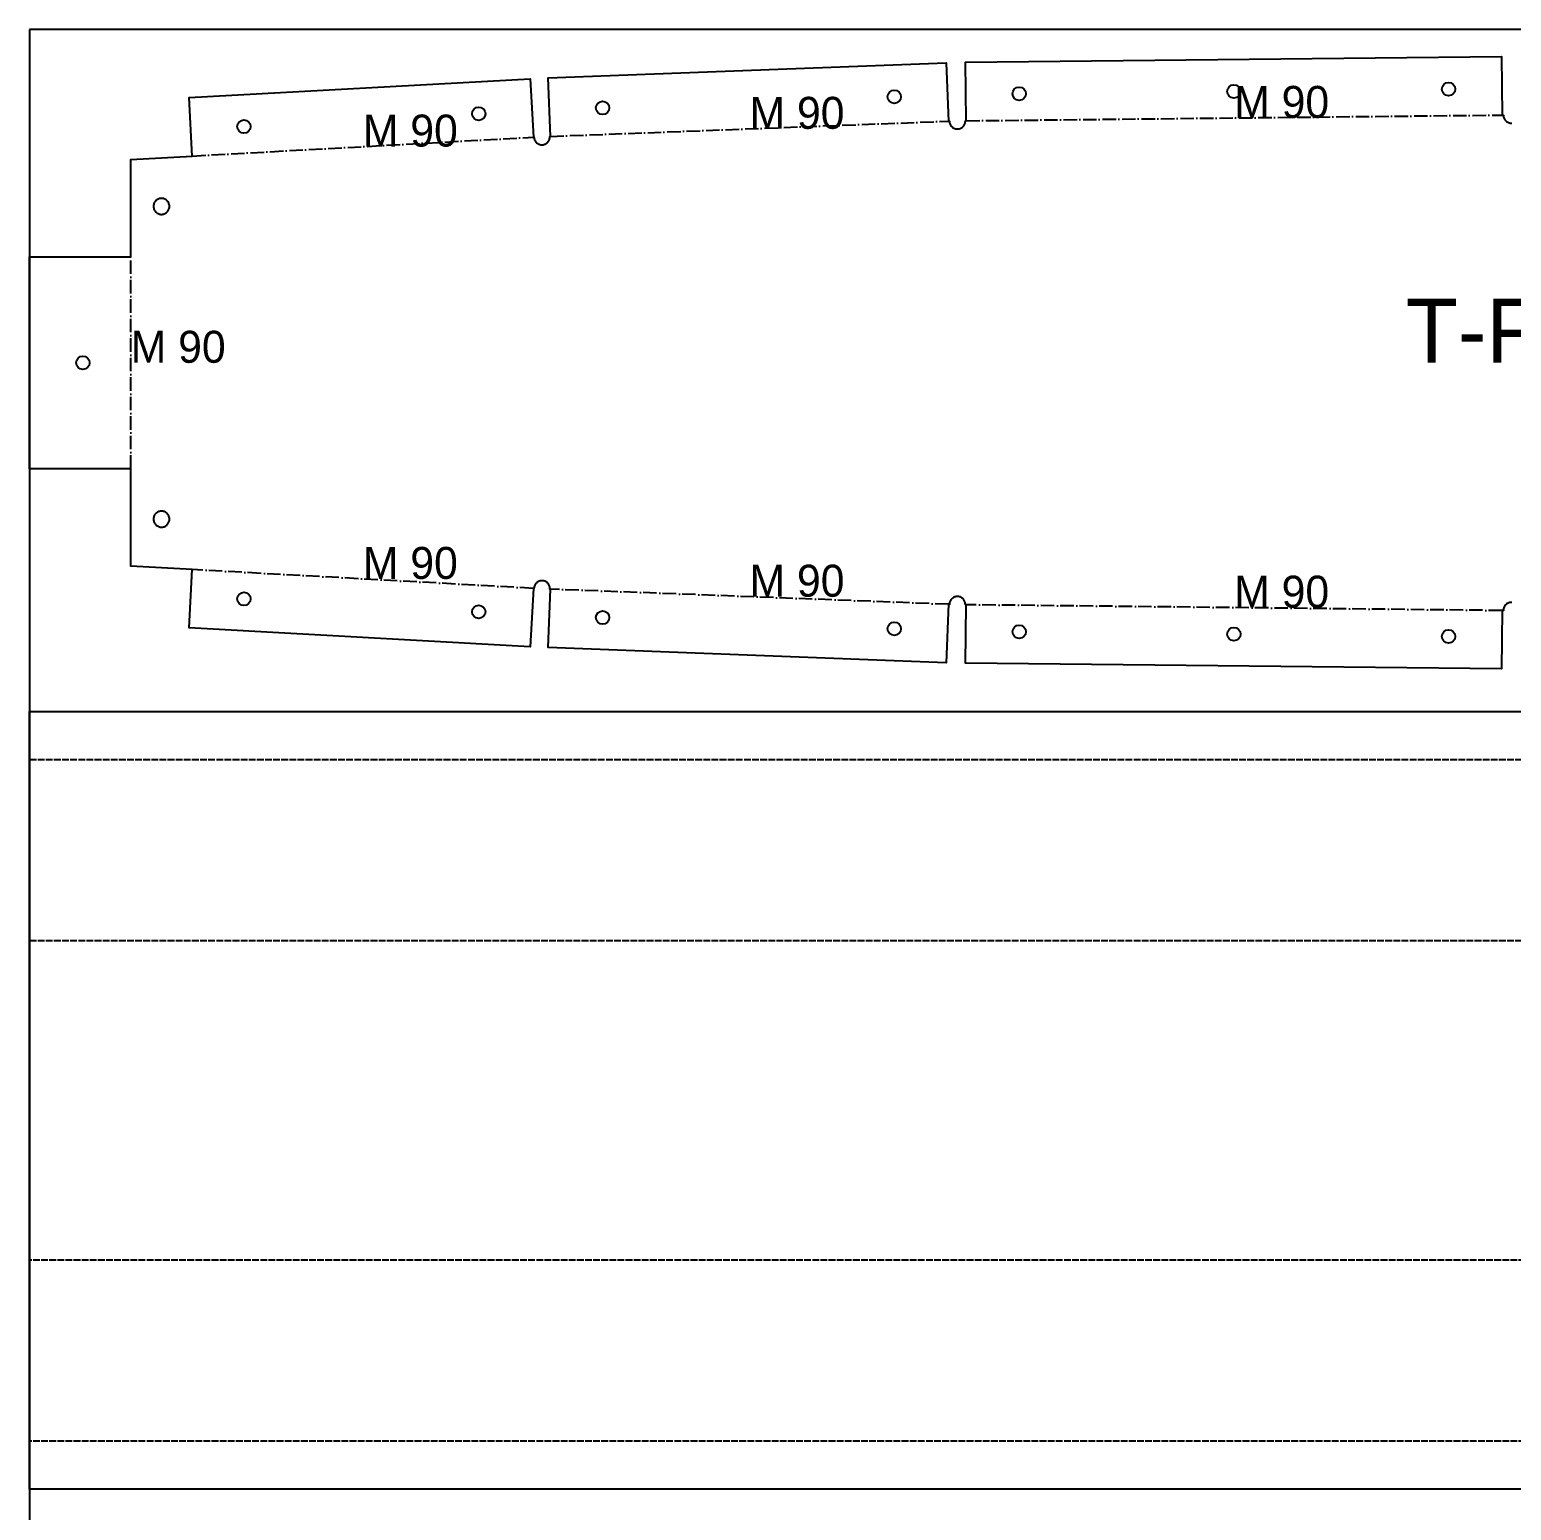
# Model space of a CAD drawing. Header units: millimetres. Extents: x 0 to 2527, y 0 to 1219.
# Drawn here: x 0 to 278.2, y 941.1 to 1219 of the extents above; entities that cross this region are included whole.
import ezdxf

# ---------------------------------------------------------------- set-up
doc = ezdxf.new("R2010")
doc.units = ezdxf.units.MM
doc.linetypes.add('DASHDOT', pattern=[3.556, 2.54, -0.508, 0, -0.508])
doc.linetypes.add('DASHED', pattern=[1.524, 1.27, -0.254])
for name, color, linetype in [('CUT', 7, 'CONTINUOUS'), ('ETCH', 8, 'CONTINUOUS'), ('HOLE', 6, 'CONTINUOUS'), ('MOUNTAIN', 5, 'DASHDOT'), ('VALLEY', 1, 'DASHED')]:
    doc.layers.add(name, color=color, linetype=linetype)

msp = doc.modelspace()

# ---------------------------------------------------------------- linework, layer by layer
at = {"layer": 'CUT'}
msp.add_lwpolyline([(278.25, 1111.52), (278.11, 1111.52), (277.96, 1111.5), (277.81, 1111.48), (277.67, 1111.43), (277.54, 1111.38), (277.41, 1111.31), (277.28, 1111.23), (277.17, 1111.14), (277.07, 1111.03), (276.97, 1110.92), (276.89, 1110.8), (276.82, 1110.67), (276.76, 1110.53), (276.72, 1110.39), (276.69, 1110.25), (276.67, 1110.1), (276.67, 1110), (276.43, 1110), (276.31, 1099.03), (175.72, 1100.12), (175.83, 1111.09), (175.67, 1111.09), (175.67, 1111.19), (175.66, 1111.34), (175.63, 1111.48), (175.59, 1111.62), (175.53, 1111.76), (175.46, 1111.89), (175.38, 1112.01), (175.29, 1112.13), (175.19, 1112.23), (175.07, 1112.33), (174.95, 1112.41), (174.82, 1112.48), (174.68, 1112.54), (174.54, 1112.58), (174.4, 1112.61), (174.25, 1112.63), (174.11, 1112.63), (173.96, 1112.61), (173.82, 1112.58), (173.67, 1112.54), (173.54, 1112.49), (173.41, 1112.42), (173.28, 1112.34), (173.17, 1112.25), (173.07, 1112.14), (172.97, 1112.03), (172.89, 1111.91), (172.82, 1111.78), (172.76, 1111.64), (172.72, 1111.5), (172.69, 1111.36), (172.67, 1111.21), (172.67, 1111.16), (172.51, 1111.17), (172.09, 1100.21), (97.35, 1103.05), (97.77, 1114.02), (97.67, 1114.02), (97.67, 1114.15), (97.66, 1114.3), (97.63, 1114.45), (97.59, 1114.59), (97.53, 1114.72), (97.46, 1114.85), (97.38, 1114.98), (97.29, 1115.09), (97.19, 1115.2), (97.07, 1115.29), (96.95, 1115.37), (96.82, 1115.44), (96.69, 1115.5), (96.54, 1115.54), (96.4, 1115.57), (96.25, 1115.59), (96.11, 1115.59), (95.96, 1115.57), (95.82, 1115.55), (95.67, 1115.51), (95.54, 1115.45), (95.41, 1115.38), (95.28, 1115.3), (95.17, 1115.21), (95.07, 1115.1), (94.97, 1114.99), (94.89, 1114.87), (94.82, 1114.74), (94.76, 1114.6), (94.72, 1114.46), (94.69, 1114.32), (94.67, 1114.17), (94.67, 1114.16), (94.57, 1114.16), (93.97, 1103.21), (29.92, 1106.73), (30.52, 1117.69), (18.97, 1118.32), (18.97, 1136.61), (0, 1136.61), (0, 1176.38), (18.97, 1176.38), (18.97, 1194.66), (30.52, 1195.29), (29.92, 1206.25), (93.97, 1209.77), (94.57, 1198.82), (94.67, 1198.83), (94.69, 1198.68), (94.71, 1198.54), (94.76, 1198.4), (94.81, 1198.26), (94.88, 1198.13), (94.96, 1198.01), (95.05, 1197.89), (95.16, 1197.79), (95.27, 1197.69), (95.39, 1197.61), (95.52, 1197.54), (95.66, 1197.48), (95.8, 1197.44), (95.94, 1197.41), (96.09, 1197.4), (96.24, 1197.4), (96.38, 1197.41), (96.53, 1197.44), (96.67, 1197.48), (96.8, 1197.53), (96.93, 1197.6), (97.06, 1197.68), (97.17, 1197.78), (97.28, 1197.88), (97.37, 1197.99), (97.45, 1198.12), (97.52, 1198.24), (97.58, 1198.38), (97.62, 1198.52), (97.65, 1198.67), (97.67, 1198.81), (97.67, 1198.96), (97.67, 1198.96), (97.77, 1198.97), (97.35, 1209.93), (172.09, 1212.78), (172.51, 1201.82), (172.67, 1201.82), (172.67, 1201.79), (172.69, 1201.64), (172.71, 1201.5), (172.76, 1201.36), (172.81, 1201.22), (172.88, 1201.09), (172.96, 1200.97), (173.05, 1200.86), (173.16, 1200.75), (173.27, 1200.66), (173.39, 1200.57), (173.52, 1200.5), (173.66, 1200.45), (173.8, 1200.4), (173.94, 1200.37), (174.09, 1200.36), (174.24, 1200.36), (174.38, 1200.37), (174.53, 1200.4), (174.67, 1200.44), (174.8, 1200.5), (174.93, 1200.57), (175.06, 1200.65), (175.17, 1200.74), (175.28, 1200.84), (175.37, 1200.96), (175.45, 1201.08), (175.52, 1201.21), (175.58, 1201.34), (175.62, 1201.48), (175.65, 1201.63), (175.67, 1201.77), (175.67, 1201.9), (175.83, 1201.9), (175.72, 1212.87), (276.31, 1213.95), (276.43, 1202.98), (276.67, 1202.98), (276.67, 1202.9), (276.69, 1202.75), (276.71, 1202.61), (276.76, 1202.47), (276.81, 1202.33), (276.88, 1202.2), (276.96, 1202.08), (277.05, 1201.96), (277.16, 1201.86), (277.27, 1201.77), (277.39, 1201.68), (277.52, 1201.61), (277.66, 1201.56), (277.8, 1201.51), (277.94, 1201.48), (278.09, 1201.47), (278.24, 1201.47)], dxfattribs=at)
for points in [[(26.25, 1185.9), (26.23, 1186.05), (26.2, 1186.19), (26.16, 1186.33), (26.11, 1186.47), (26.04, 1186.6), (25.96, 1186.72), (25.86, 1186.84), (25.76, 1186.94), (25.65, 1187.04), (25.53, 1187.12), (25.4, 1187.19), (25.26, 1187.25), (25.12, 1187.29), (24.98, 1187.32), (24.83, 1187.33), (24.68, 1187.33), (24.54, 1187.32), (24.39, 1187.29), (24.25, 1187.25), (24.11, 1187.2), (23.98, 1187.13), (23.86, 1187.05), (23.75, 1186.95), (23.64, 1186.85), (23.55, 1186.74), (23.46, 1186.61), (23.39, 1186.49), (23.34, 1186.35), (23.29, 1186.21), (23.26, 1186.06), (23.25, 1185.92), (23.25, 1185.77), (23.26, 1185.62), (23.29, 1185.48), (23.33, 1185.34), (23.39, 1185.2), (23.46, 1185.07), (23.54, 1184.95), (23.63, 1184.84), (23.73, 1184.73), (23.85, 1184.64), (23.97, 1184.55), (24.1, 1184.48), (24.23, 1184.43), (24.37, 1184.38), (24.52, 1184.35), (24.66, 1184.34), (24.81, 1184.34), (24.96, 1184.35), (25.1, 1184.38), (25.24, 1184.42), (25.38, 1184.48), (25.51, 1184.54), (25.63, 1184.63), (25.75, 1184.72), (25.85, 1184.82), (25.95, 1184.94), (26.03, 1185.06), (26.1, 1185.19), (26.16, 1185.32), (26.2, 1185.46), (26.23, 1185.61), (26.24, 1185.75), (26.25, 1185.9)], [(23.86, 1128.36), (23.75, 1128.27), (23.64, 1128.16), (23.55, 1128.05), (23.46, 1127.93), (23.39, 1127.8), (23.34, 1127.66), (23.29, 1127.52), (23.26, 1127.38), (23.25, 1127.23), (23.25, 1127.08), (23.26, 1126.94), (23.29, 1126.79), (23.33, 1126.65), (23.39, 1126.51), (23.46, 1126.38), (23.54, 1126.26), (23.63, 1126.15), (23.73, 1126.04), (23.85, 1125.95), (23.97, 1125.87), (24.1, 1125.8), (24.23, 1125.74), (24.37, 1125.7), (24.52, 1125.67), (24.66, 1125.65), (24.81, 1125.65), (24.96, 1125.66), (25.1, 1125.69), (25.24, 1125.73), (25.38, 1125.79), (25.51, 1125.86), (25.63, 1125.94), (25.75, 1126.03), (25.85, 1126.13), (25.95, 1126.25), (26.03, 1126.37), (26.1, 1126.5), (26.16, 1126.63), (26.2, 1126.77), (26.23, 1126.92), (26.24, 1127.07), (26.25, 1127.21), (26.23, 1127.36), (26.2, 1127.5), (26.16, 1127.64), (26.11, 1127.78), (26.04, 1127.91), (25.96, 1128.03), (25.86, 1128.15), (25.76, 1128.25), (25.65, 1128.35), (25.53, 1128.43), (25.4, 1128.5), (25.26, 1128.56), (25.12, 1128.6), (24.98, 1128.63), (24.83, 1128.65), (24.68, 1128.65), (24.54, 1128.63), (24.39, 1128.61), (24.25, 1128.56), (24.11, 1128.51), (23.98, 1128.44), (23.86, 1128.36)], [(0, 1091.03), (1500, 1091.03), (1500, 945.15), (0, 945.15), (0, 1091.03)]]:
    msp.add_lwpolyline(points, close=True, dxfattribs=at)
at = {"layer": 'ETCH'}
msp.add_lwpolyline([(0, 0), (2438, 0), (2438, 1219), (0, 1219)], close=True, dxfattribs=at)
at = {"layer": 'HOLE'}
for centre in [(162.33, 1206.4), (185.78, 1206.98), (226.08, 1207.41), (266.38, 1207.84), (84.31, 1203.23), (107.57, 1204.32), (40.23, 1200.81), (10, 1156.49), (40.23, 1112.18), (84.31, 1109.75), (107.57, 1108.67), (162.33, 1106.58), (185.78, 1106.01), (226.08, 1105.57), (266.38, 1105.14)]:
    msp.add_circle(centre, 1.25, dxfattribs=at)
at = {"layer": 'MOUNTAIN'}
for p, q in [((97.77, 1198.97), (172.51, 1201.82)), ((175.83, 1201.9), (276.43, 1202.98)), ((30.52, 1195.29), (94.57, 1198.82)), ((18.97, 1136.61), (18.97, 1176.38)), ((94.57, 1114.16), (30.52, 1117.69)), ((172.51, 1111.17), (97.77, 1114.02)), ((276.43, 1110), (175.83, 1111.09))]:
    msp.add_line(p, q, dxfattribs=at)
at = {"layer": 'VALLEY'}
for p, q in [((0, 1082.06), (1500, 1082.06)), ((0, 1048.09), (1500, 1048.09)), ((1500, 988.09), (0, 988.09)), ((1500, 954.12), (0, 954.12))]:
    msp.add_line(p, q, dxfattribs=at)

# ---------------------------------------------------------------- texts
at = {"layer": 'ETCH'}
for s, height, p in [('M 90', 6, (226.13, 1202.44)), ('M 90', 6, (135.14, 1200.39)), ('M 90', 6, (62.55, 1197.06)), ('T-FR  6061-T6 0.020in', 12, (258.33, 1156.49)), ('M 90', 6, (18.97, 1156.49)), ('M 90', 6, (62.55, 1115.93)), ('M 90', 6, (135.14, 1112.59)), ('M 90', 6, (226.13, 1110.54))]:
    msp.add_text(s, height=height, dxfattribs=at).set_placement(p)

doc.saveas('drawing.dxf')
